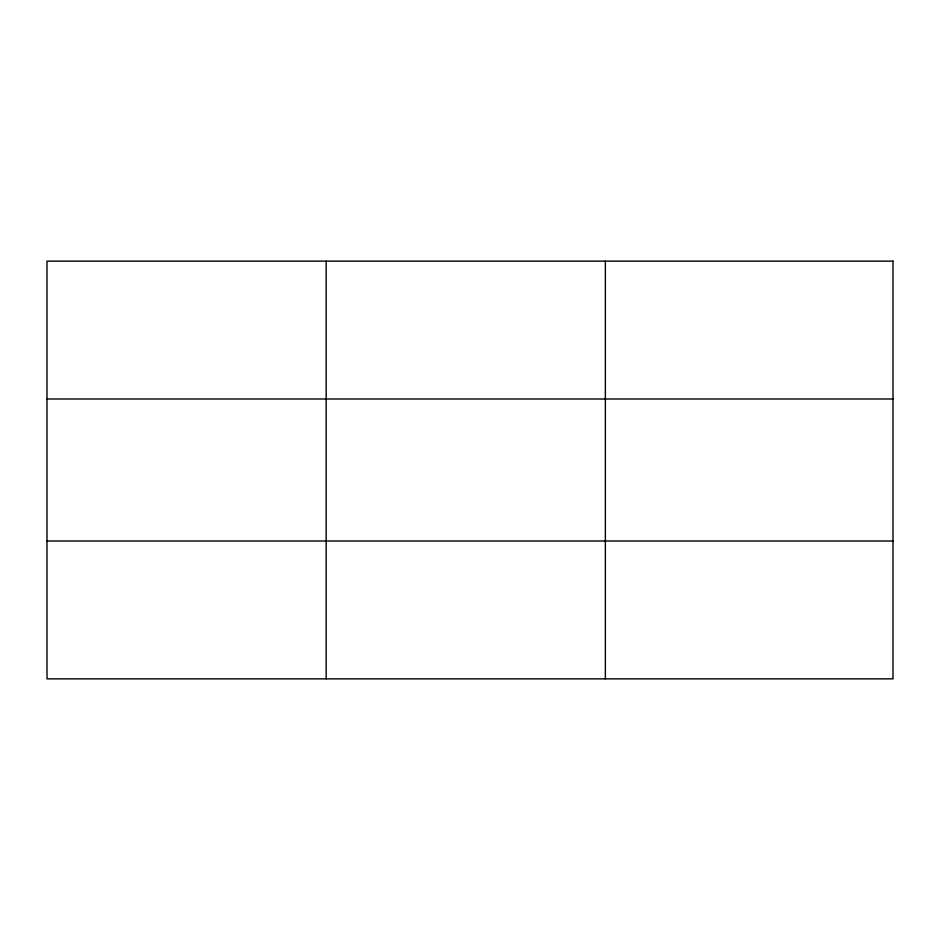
<?xml version="1.0" encoding="UTF-8"?>
<svg xmlns="http://www.w3.org/2000/svg" width="940" height="940" viewBox="0 0 940 940"><rect width="100%" height="100%" fill="white"/><g stroke="black" fill="none" stroke-linecap="round" stroke-linejoin="round"><path stroke-width="1.41" d="M326.18 678.856L326.18 261.144M605.36 678.856L605.36 261.144M47 398.995L893 398.995M47 541.005L893 541.005M893 261.144L893 678.856L47 678.856L47 261.144L893 261.144"/></g></svg>
